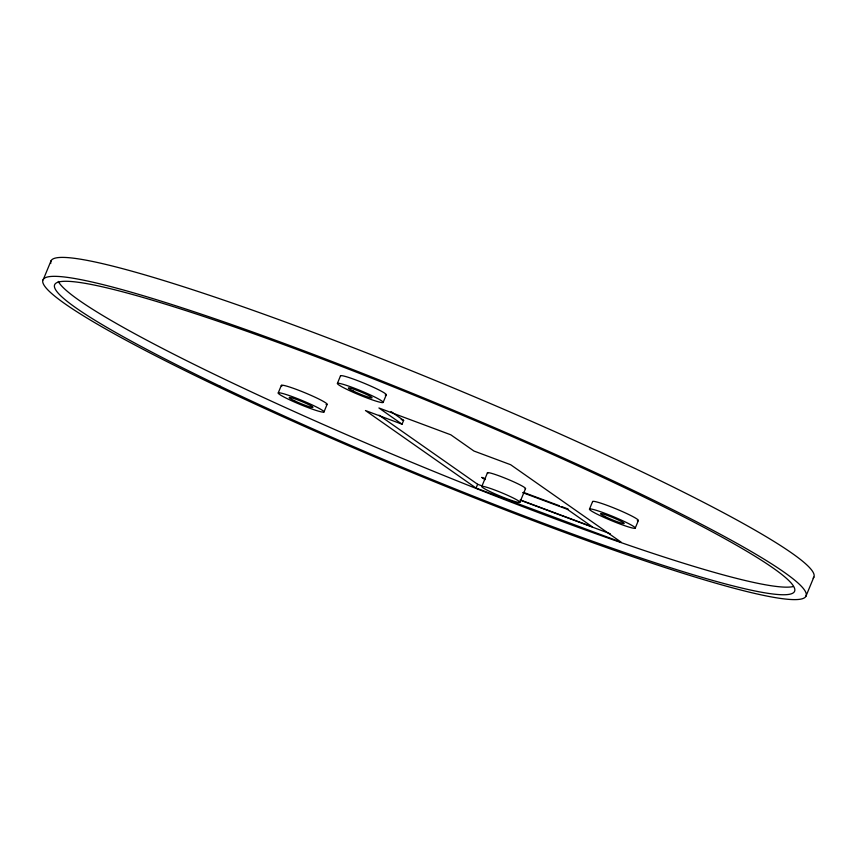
<?xml version="1.0" encoding="UTF-8"?>
<svg xmlns="http://www.w3.org/2000/svg" width="857" height="857" viewBox="0 0 857 857"><rect width="100%" height="100%" fill="white"/><g stroke="black" fill="none" stroke-linecap="round" stroke-linejoin="round"><path stroke-width="1.29" d="M43.161 279.843L51.024 260.849M278.214 392.956L281.364 385.361M323.967 411.971A24.778 2.207 22.5 0 0 290.63 396.052A24.778 2.207 22.5 0 0 288.68 399.373A24.778 2.207 22.5 0 0 323.967 411.971L327.117 404.375M337.379 383.411L340.529 375.816M383.133 402.426A24.778 2.207 22.5 0 0 349.785 386.507A24.778 2.207 22.5 0 0 347.846 389.828A24.778 2.207 22.5 0 0 383.133 402.426L386.282 394.82M402.062 424.204L378.912 407.975L450.793 434.799L473.942 451.028L510.643 464.719L621.261 542.256L476.063 488.072L365.446 410.535L402.062 424.204L403.636 420.401L391.006 411.553M476.063 488.072L477.628 484.28L379.062 415.184M481.816 486.422L487.483 472.743M519.856 502.363A20.643 1.832 22.5 0 0 492.721 489.272A20.643 1.832 22.5 0 0 489.925 491.543A20.643 1.832 22.5 0 0 519.856 502.363L525.523 488.683M589.477 509.112L592.626 501.516M635.23 528.116A24.778 2.207 22.5 0 0 601.882 512.197A24.778 2.207 22.5 0 0 599.943 515.528A24.778 2.207 22.5 0 0 635.23 528.116L638.369 520.52M805.976 596.151A412.903 36.701 22.5 0 0 247.416 330.127A412.903 36.701 22.5 0 0 220.303 387.718A412.903 36.701 22.5 0 0 805.976 596.151L813.839 577.157M401.194 419.491L403.636 420.401M523.477 492.357L559.428 505.769M561.903 506.701L568.105 509.015M485.458 478.763L481.741 477.381L484.998 479.663M522.652 492.646L567.28 509.294L592.23 526.787L520.328 499.963M477.628 484.28L482.641 486.144M520.188 500.156L610.313 533.793M50.809 263.303A412.903 36.701 22.5 0 1 441.966 383.229A412.903 36.701 22.5 0 1 813.143 578.132M793.357 586.531A400.519 35.608 22.5 0 1 411.071 462.041A400.519 35.608 22.5 0 1 58.297 281.428M487.794 473.439A20.643 1.832 22.5 0 1 506.755 478.838A20.643 1.832 22.5 0 1 525.095 488.79M340.572 376.148A24.778 2.207 22.5 0 1 366.014 384.022A24.778 2.207 22.5 0 1 385.211 394.991M281.857 386.186A24.778 2.207 22.5 0 1 305.36 392.945A24.778 2.207 22.5 0 1 326.046 404.547M592.669 501.838A24.778 2.207 22.5 0 1 618.111 509.722A24.778 2.207 22.5 0 1 637.308 520.692M353.17 390.996A12.801 1.136 22.5 0 0 372.002 397.884A12.801 1.136 22.5 0 0 355.591 389.871A12.801 1.136 22.5 0 0 353.17 390.996M294.604 400.83A12.801 1.136 22.5 0 0 312.912 407.386A12.801 1.136 22.5 0 0 295.772 399.18A12.801 1.136 22.5 0 0 294.604 400.83M220.174 386.228A400.519 35.608 22.5 0 0 794.15 592.026A400.519 35.608 22.5 0 0 259.371 335.74A400.519 35.608 22.5 0 0 220.174 386.228M604.699 516.407A12.801 1.136 22.5 0 0 623.992 523.616A12.801 1.136 22.5 0 0 608.363 515.818A12.801 1.136 22.5 0 0 604.699 516.407"/></g></svg>
